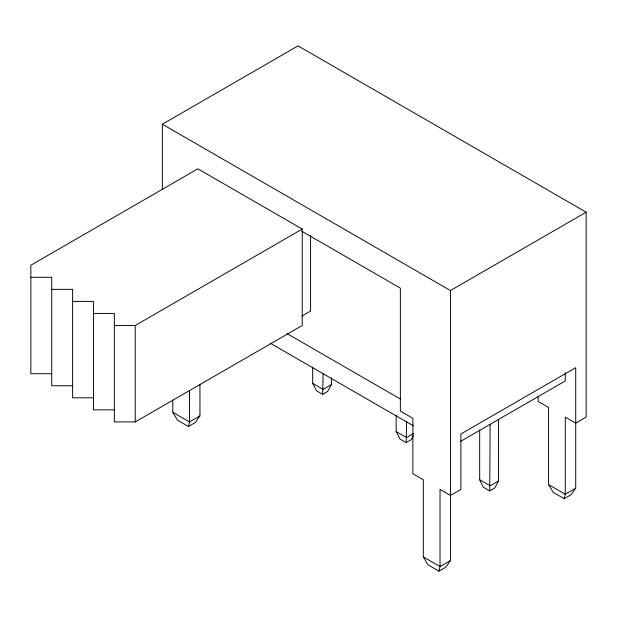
<?xml version="1.0" encoding="UTF-8"?>
<svg xmlns="http://www.w3.org/2000/svg" width="617" height="617" viewBox="0 0 617 617"><rect width="100%" height="100%" fill="white"/><g stroke="black" fill="none" stroke-linecap="round" stroke-linejoin="round"><path stroke-width="0.93" d="M479.679 429.848L479.679 479.779L483.35 487.245L489.713 490.916L490.122 424.349M396.176 415.241L396.176 431.568L400.032 439.042L406.187 442.597L406.618 421.272M312.672 367.03L312.672 383.358L316.621 390.839L322.676 394.332L323.115 374.018M172.806 399.901L172.806 412.279L177.418 420.131L188.44 426.494L189.504 421.92L189.504 390.499M301.806 231.236L400.356 288.139L400.356 411.076L412.881 418.303L412.881 473.748L423.316 479.771L423.316 556.912L427.928 564.756L438.957 571.126L440.021 566.553L440.021 489.42L450.456 495.443L460.891 489.42L460.891 433.975L575.715 367.686L575.715 488.209L570.964 494.811L564.177 498.729L553.326 492.459L548.575 484.6L548.575 407.459L538.132 401.436L538.132 396.677M564.177 498.729L565.272 494.24L565.272 417.1L575.715 423.131L586.15 417.1L586.15 212.202L298.065 45.874L162.371 124.218L162.371 189.635M498.474 419.529L498.474 480.982L494.811 487.978L489.713 490.916M413.259 435.872L411.115 439.751L406.187 442.597M331.46 377.835L331.46 384.561L327.519 391.54L322.676 394.332M199.947 384.468L199.947 415.897L195.334 422.514L188.44 426.494M162.371 124.218L450.456 290.545L450.456 560.529L445.844 567.146L438.957 571.126M114.353 325.498L135.231 325.498L302.237 229.077L302.237 325.498L135.231 421.92L114.353 421.92L114.353 313.444L93.475 313.444M301.836 316.089L310.59 311.037L310.59 235.547M199.947 415.897L189.504 421.92L172.806 412.279M450.456 290.545L586.15 212.202M331.46 384.561L323.115 389.381L312.672 383.358M413.452 433.651L406.618 437.592L396.176 431.568M460.444 441.471L565.272 380.944L565.272 372.676M498.474 480.982L490.122 485.803L479.679 479.779M450.456 560.529L440.021 566.553L423.316 556.912M575.715 488.209L565.272 494.24L548.575 484.6M30.85 277.288L51.728 277.288L51.728 385.764L72.605 385.764M51.728 289.342L72.605 289.342L72.605 397.818L93.475 397.818M72.605 301.397L93.475 301.397L93.475 409.865L114.353 409.865M51.728 373.709L30.85 373.709L30.85 265.233L197.856 168.811L302.237 229.077M286.92 333.535L400.819 399.292M270.269 343.206L413.336 425.799M135.231 325.498L135.231 421.92"/></g></svg>
